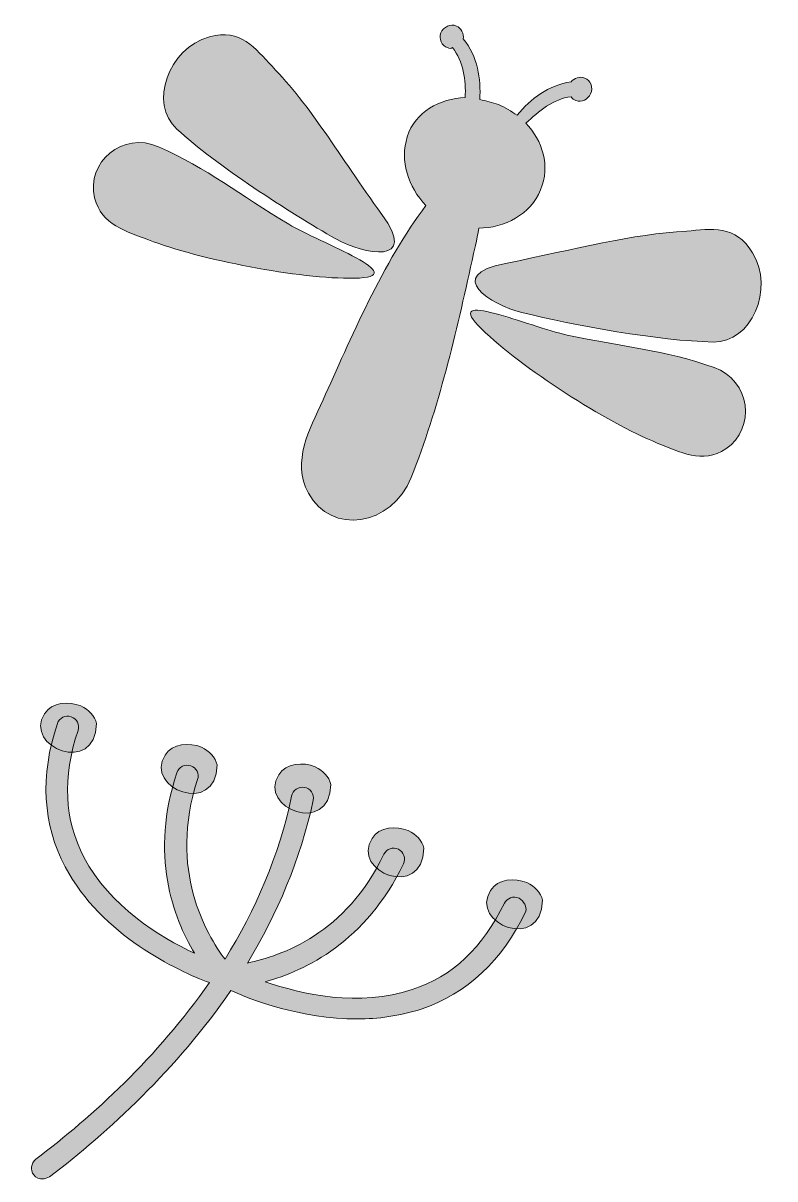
# Model space of a CAD drawing. Header units: inches. Extents: x 0.57 to 5.45, y 0.88 to 5.12.
# Drawn here: x 4.389 to 5.454, y 1.697 to 3.333 of the extents above; entities that cross this region are included whole.
import ezdxf

# ---------------------------------------------------------------- set-up
doc = ezdxf.new("R2010")
doc.units = ezdxf.units.IN
doc.header["$MEASUREMENT"] = 0
doc.layers.add('Calque 1', color=7, linetype='Continuous')

# ---------------------------------------------------------------- blocks, each defined once
blk = doc.blocks.new('block 6')
at = {"layer": 'Calque 1', "true_color": 0x00a79d}
h = blk.add_hatch(color=134, dxfattribs=at)
h.dxf.hatch_style = 2
edge = h.paths.add_edge_path()
edge.add_spline(control_points=[(4.6069, 3.1833), (4.5667, 3.2194), (4.5944, 3.2972), (4.6528, 3.3139), (4.6972, 3.3264), (4.7181, 3.2972), (4.7417, 3.2722), (4.7958, 3.2167), (4.8361, 3.1472), (4.8972, 3.0625), (4.95, 2.9903), (4.8722, 3.0056), (4.8319, 3.0278), (4.7667, 3.0653), (4.6625, 3.1319), (4.6069, 3.1833)], knot_values=[0, 0, 0, 0, 1, 1, 1, 2, 2, 2, 3, 3, 3, 4, 4, 4, 5, 5, 5, 5], degree=3, periodic=1)
at = {"layer": 'Calque 1', "true_color": 0x009444}
h = blk.add_hatch(color=114, dxfattribs=at)
h.dxf.hatch_style = 2
edge = h.paths.add_edge_path()
edge.add_spline(control_points=[(4.5806, 3.1583), (4.5306, 3.1806), (4.4778, 3.1361), (4.4903, 3.0861), (4.5, 3.0472), (4.5347, 3.0389), (4.5667, 3.0264), (4.6389, 2.9986), (4.7806, 2.9708), (4.8583, 2.9722), (4.9444, 2.9736), (4.8097, 3.0222), (4.7653, 3.0486), (4.6958, 3.0903), (4.65, 3.1278), (4.5806, 3.1583)], knot_values=[0, 0, 0, 0, 1, 1, 1, 2, 2, 2, 3, 3, 3, 4, 4, 4, 5, 5, 5, 5], degree=3, periodic=1)
at = {"layer": 'Calque 1', "true_color": 0x00a79d}
h = blk.add_hatch(color=134, dxfattribs=at)
h.dxf.hatch_style = 2
edge = h.paths.add_edge_path()
edge.add_spline(control_points=[(5.3667, 2.8819), (5.4208, 2.8806), (5.4542, 2.9569), (5.4222, 3.0083), (5.3986, 3.0486), (5.3639, 3.0417), (5.3292, 3.0389), (5.2514, 3.0347), (5.175, 3.0139), (5.0722, 2.9931), (4.9847, 2.9764), (5.0514, 2.9347), (5.0958, 2.9236), (5.1694, 2.9056), (5.2903, 2.8833), (5.3667, 2.8819)], knot_values=[0, 0, 0, 0, 1, 1, 1, 2, 2, 2, 3, 3, 3, 4, 4, 4, 5, 5, 5, 5], degree=3, periodic=1)
at = {"layer": 'Calque 1', "true_color": 0x009444}
h = blk.add_hatch(color=114, dxfattribs=at)
h.dxf.hatch_style = 2
edge = h.paths.add_edge_path()
edge.add_spline(control_points=[(5.3681, 2.8458), (5.4194, 2.8278), (5.4278, 2.7597), (5.3847, 2.7306), (5.3514, 2.7083), (5.3194, 2.7264), (5.2875, 2.7389), (5.2153, 2.7681), (5.0944, 2.8458), (5.0389, 2.9), (4.9778, 2.9597), (5.1083, 2.9028), (5.1597, 2.8917), (5.2375, 2.875), (5.2972, 2.8708), (5.3681, 2.8458)], knot_values=[0, 0, 0, 0, 1, 1, 1, 2, 2, 2, 3, 3, 3, 4, 4, 4, 5, 5, 5, 5], degree=3, periodic=1)
at = {"layer": 'Calque 1', "lineweight": 0}
for points in [[(4.6069, 3.1833), (4.5667, 3.2194), (4.5944, 3.2972), (4.6528, 3.3139), (4.6972, 3.3264), (4.7181, 3.2972), (4.7417, 3.2722), (4.7958, 3.2167), (4.8361, 3.1472), (4.8972, 3.0625), (4.95, 2.9903), (4.8722, 3.0056), (4.8319, 3.0278), (4.7667, 3.0653), (4.6625, 3.1319), (4.6069, 3.1833)], [(4.5806, 3.1583), (4.5306, 3.1806), (4.4778, 3.1361), (4.4903, 3.0861), (4.5, 3.0472), (4.5347, 3.0389), (4.5667, 3.0264), (4.6389, 2.9986), (4.7806, 2.9708), (4.8583, 2.9722), (4.9444, 2.9736), (4.8097, 3.0222), (4.7653, 3.0486), (4.6958, 3.0903), (4.65, 3.1278), (4.5806, 3.1583)], [(5.3667, 2.8819), (5.4208, 2.8806), (5.4542, 2.9569), (5.4222, 3.0083), (5.3986, 3.0486), (5.3639, 3.0417), (5.3292, 3.0389), (5.2514, 3.0347), (5.175, 3.0139), (5.0722, 2.9931), (4.9847, 2.9764), (5.0514, 2.9347), (5.0958, 2.9236), (5.1694, 2.9056), (5.2903, 2.8833), (5.3667, 2.8819)], [(5.3681, 2.8458), (5.4194, 2.8278), (5.4278, 2.7597), (5.3847, 2.7306), (5.3514, 2.7083), (5.3194, 2.7264), (5.2875, 2.7389), (5.2153, 2.7681), (5.0944, 2.8458), (5.0389, 2.9), (4.9778, 2.9597), (5.1083, 2.9028), (5.1597, 2.8917), (5.2375, 2.875), (5.2972, 2.8708), (5.3681, 2.8458)]]:
    blk.add_open_spline(points, degree=3, knots=[0, 0, 0, 0, 1, 1, 1, 2, 2, 2, 3, 3, 3, 4, 4, 4, 5, 5, 5, 5], dxfattribs=at)
blk = doc.blocks.new('block 5')
at = {"layer": 'Calque 1', "true_color": 0xffffff}
h = blk.add_hatch(color=7, dxfattribs=at)
h.dxf.hatch_style = 2
edge = h.paths.add_edge_path()
edge.add_spline(control_points=[(5.1653, 3.2292), (5.1667, 3.2264), (5.1694, 3.225), (5.1722, 3.2236), (5.1806, 3.2208), (5.1889, 3.225), (5.1931, 3.2333), (5.1972, 3.2417), (5.1931, 3.2528), (5.1847, 3.2556), (5.1778, 3.2583), (5.1694, 3.2556), (5.1653, 3.25), (5.1333, 3.2458), (5.1083, 3.2264), (5.0889, 3.2028), (5.0806, 3.2083), (5.0722, 3.2139), (5.0625, 3.2181), (5.0542, 3.2208), (5.0444, 3.2236), (5.0361, 3.225), (5.0375, 3.2542), (5.0333, 3.2861), (5.0125, 3.3111), (5.0139, 3.3181), (5.0097, 3.3264), (5.0028, 3.3292), (4.9944, 3.3333), (4.9847, 3.3278), (4.9806, 3.3194), (4.9778, 3.3111), (4.9819, 3.3014), (4.9903, 3.2986), (4.9931, 3.2972), (4.9958, 3.2972), (4.9972, 3.2986), (5.0125, 3.2792), (5.0167, 3.2528), (5.0153, 3.2278), (4.9792, 3.2264), (4.9444, 3.2083), (4.9333, 3.1722), (4.9222, 3.1389), (4.9347, 3.1014), (4.9597, 3.075), (4.9, 2.9972), (4.8514, 2.8833), (4.8139, 2.8), (4.7944, 2.7569), (4.7694, 2.7139), (4.7931, 2.6681), (4.825, 2.6083), (4.9111, 2.6208), (4.9389, 2.6903), (4.9778, 2.7875), (5.0028, 2.8958), (5.025, 2.9972), (5.0278, 3.0097), (5.0319, 3.0264), (5.0347, 3.0431), (5.0708, 3.0431), (5.1083, 3.0625), (5.1222, 3.0972), (5.1361, 3.1319), (5.125, 3.1667), (5.1014, 3.1917), (5.1194, 3.2083), (5.1403, 3.2264), (5.1653, 3.2292)], knot_values=[0, 0, 0, 0, 1, 1, 1, 2, 2, 2, 3, 3, 3, 4, 4, 4, 5, 5, 5, 6, 6, 6, 7, 7, 7, 8, 8, 8, 9, 9, 9, 10, 10, 10, 11, 11, 11, 12, 12, 12, 13, 13, 13, 14, 14, 14, 15, 15, 15, 16, 16, 16, 17, 17, 17, 18, 18, 18, 19, 19, 19, 20, 20, 20, 21, 21, 21, 22, 22, 22, 23, 23, 23, 23], degree=3, periodic=1)
at = {"layer": 'Calque 1', "lineweight": 0}
blk.add_open_spline([(5.1653, 3.2292), (5.1667, 3.2264), (5.1694, 3.225), (5.1722, 3.2236), (5.1806, 3.2208), (5.1889, 3.225), (5.1931, 3.2333), (5.1972, 3.2417), (5.1931, 3.2528), (5.1847, 3.2556), (5.1778, 3.2583), (5.1694, 3.2556), (5.1653, 3.25), (5.1333, 3.2458), (5.1083, 3.2264), (5.0889, 3.2028), (5.0806, 3.2083), (5.0722, 3.2139), (5.0625, 3.2181), (5.0542, 3.2208), (5.0444, 3.2236), (5.0361, 3.225), (5.0375, 3.2542), (5.0333, 3.2861), (5.0125, 3.3111), (5.0139, 3.3181), (5.0097, 3.3264), (5.0028, 3.3292), (4.9944, 3.3333), (4.9847, 3.3278), (4.9806, 3.3194), (4.9778, 3.3111), (4.9819, 3.3014), (4.9903, 3.2986), (4.9931, 3.2972), (4.9958, 3.2972), (4.9972, 3.2986), (5.0125, 3.2792), (5.0167, 3.2528), (5.0153, 3.2278), (4.9792, 3.2264), (4.9444, 3.2083), (4.9333, 3.1722), (4.9222, 3.1389), (4.9347, 3.1014), (4.9597, 3.075), (4.9, 2.9972), (4.8514, 2.8833), (4.8139, 2.8), (4.7944, 2.7569), (4.7694, 2.7139), (4.7931, 2.6681), (4.825, 2.6083), (4.9111, 2.6208), (4.9389, 2.6903), (4.9778, 2.7875), (5.0028, 2.8958), (5.025, 2.9972), (5.0278, 3.0097), (5.0319, 3.0264), (5.0347, 3.0431), (5.0708, 3.0431), (5.1083, 3.0625), (5.1222, 3.0972), (5.1361, 3.1319), (5.125, 3.1667), (5.1014, 3.1917), (5.1194, 3.2083), (5.1403, 3.2264), (5.1653, 3.2292)], degree=3, knots=[0, 0, 0, 0, 1, 1, 1, 2, 2, 2, 3, 3, 3, 4, 4, 4, 5, 5, 5, 6, 6, 6, 7, 7, 7, 8, 8, 8, 9, 9, 9, 10, 10, 10, 11, 11, 11, 12, 12, 12, 13, 13, 13, 14, 14, 14, 15, 15, 15, 16, 16, 16, 17, 17, 17, 18, 18, 18, 19, 19, 19, 20, 20, 20, 21, 21, 21, 22, 22, 22, 23, 23, 23, 23], dxfattribs=at)
at = {"layer": 'Calque 1'}
blk.add_blockref('block 6', (0, 0), dxfattribs=at)
blk = doc.blocks.new('block 11')
at = {"layer": 'Calque 1', "true_color": 0x9e1f63}
h = blk.add_hatch(color=224, dxfattribs=at)
h.dxf.hatch_style = 2
edge = h.paths.add_edge_path()
edge.add_spline(control_points=[(4.4708, 2.3667), (4.4542, 2.3736), (4.4292, 2.3722), (4.4194, 2.3556), (4.3889, 2.3083), (4.4917, 2.2681), (4.4931, 2.3417), (4.4903, 2.3528), (4.4819, 2.3611), (4.4708, 2.3667)], knot_values=[0, 0, 0, 0, 1, 1, 1, 2, 2, 2, 3, 3, 3, 3], degree=3, periodic=1)
h = blk.add_hatch(color=224, dxfattribs=at)
h.dxf.hatch_style = 2
edge = h.paths.add_edge_path()
edge.add_spline(control_points=[(4.6417, 2.3083), (4.625, 2.3153), (4.6, 2.3139), (4.5903, 2.2972), (4.5597, 2.25), (4.6625, 2.2097), (4.6639, 2.2833), (4.6611, 2.2944), (4.6528, 2.3028), (4.6417, 2.3083)], knot_values=[0, 0, 0, 0, 1, 1, 1, 2, 2, 2, 3, 3, 3, 3], degree=3, periodic=1)
h = blk.add_hatch(color=224, dxfattribs=at)
h.dxf.hatch_style = 2
edge = h.paths.add_edge_path()
edge.add_spline(control_points=[(4.8028, 2.2806), (4.7861, 2.2875), (4.7611, 2.2861), (4.7514, 2.2694), (4.7208, 2.2222), (4.8236, 2.1819), (4.825, 2.2556), (4.8222, 2.2667), (4.8139, 2.275), (4.8028, 2.2806)], knot_values=[0, 0, 0, 0, 1, 1, 1, 2, 2, 2, 3, 3, 3, 3], degree=3, periodic=1)
h = blk.add_hatch(color=224, dxfattribs=at)
h.dxf.hatch_style = 2
edge = h.paths.add_edge_path()
edge.add_spline(control_points=[(4.9347, 2.1903), (4.9181, 2.1972), (4.8931, 2.1958), (4.8833, 2.1792), (4.8528, 2.1319), (4.9556, 2.0917), (4.9569, 2.1653), (4.9542, 2.1764), (4.9458, 2.1847), (4.9347, 2.1903)], knot_values=[0, 0, 0, 0, 1, 1, 1, 2, 2, 2, 3, 3, 3, 3], degree=3, periodic=1)
h = blk.add_hatch(color=224, dxfattribs=at)
h.dxf.hatch_style = 2
edge = h.paths.add_edge_path()
edge.add_spline(control_points=[(5.1028, 2.1167), (5.0861, 2.1236), (5.0611, 2.1222), (5.0514, 2.1056), (5.0208, 2.0583), (5.1236, 2.0181), (5.125, 2.0917), (5.1222, 2.1028), (5.1139, 2.1111), (5.1028, 2.1167)], knot_values=[0, 0, 0, 0, 1, 1, 1, 2, 2, 2, 3, 3, 3, 3], degree=3, periodic=1)
at = {"layer": 'Calque 1', "lineweight": 0}
for points in [[(4.4708, 2.3667), (4.4542, 2.3736), (4.4292, 2.3722), (4.4194, 2.3556), (4.3889, 2.3083), (4.4917, 2.2681), (4.4931, 2.3417), (4.4903, 2.3528), (4.4819, 2.3611), (4.4708, 2.3667)], [(4.6417, 2.3083), (4.625, 2.3153), (4.6, 2.3139), (4.5903, 2.2972), (4.5597, 2.25), (4.6625, 2.2097), (4.6639, 2.2833), (4.6611, 2.2944), (4.6528, 2.3028), (4.6417, 2.3083)], [(4.8028, 2.2806), (4.7861, 2.2875), (4.7611, 2.2861), (4.7514, 2.2694), (4.7208, 2.2222), (4.8236, 2.1819), (4.825, 2.2556), (4.8222, 2.2667), (4.8139, 2.275), (4.8028, 2.2806)], [(4.9347, 2.1903), (4.9181, 2.1972), (4.8931, 2.1958), (4.8833, 2.1792), (4.8528, 2.1319), (4.9556, 2.0917), (4.9569, 2.1653), (4.9542, 2.1764), (4.9458, 2.1847), (4.9347, 2.1903)], [(5.1028, 2.1167), (5.0861, 2.1236), (5.0611, 2.1222), (5.0514, 2.1056), (5.0208, 2.0583), (5.1236, 2.0181), (5.125, 2.0917), (5.1222, 2.1028), (5.1139, 2.1111), (5.1028, 2.1167)]]:
    blk.add_open_spline(points, degree=3, knots=[0, 0, 0, 0, 1, 1, 1, 2, 2, 2, 3, 3, 3, 3], dxfattribs=at)
blk = doc.blocks.new('block 10')
at = {"layer": 'Calque 1', "true_color": 0x39b54a}
h = blk.add_hatch(color=95, dxfattribs=at)
h.dxf.hatch_style = 2
edge = h.paths.add_edge_path()
edge.add_spline(control_points=[(5.0917, 2.0944), (5.0833, 2.0986), (5.075, 2.0944), (5.0708, 2.0875), (5.0403, 2.025), (4.9972, 1.9833), (4.9403, 1.9653), (4.8653, 1.9403), (4.7833, 1.9583), (4.7319, 1.9764), (4.7889, 1.9917), (4.875, 2.0333), (4.9278, 2.1431), (4.9319, 2.1514), (4.9278, 2.1597), (4.9208, 2.1639), (4.9125, 2.1681), (4.9042, 2.1639), (4.9, 2.1569), (4.8472, 2.0444), (4.7542, 2.0125), (4.7069, 2.0028), (4.7486, 2.0722), (4.7819, 2.1486), (4.8, 2.2333), (4.8014, 2.2417), (4.7958, 2.25), (4.7875, 2.2514), (4.7792, 2.2528), (4.7708, 2.2472), (4.7694, 2.2389), (4.7514, 2.1542), (4.7181, 2.0778), (4.675, 2.0083), (4.6486, 2.0431), (4.5944, 2.1347), (4.6361, 2.2625), (4.6389, 2.2708), (4.6347, 2.2792), (4.6264, 2.2819), (4.6181, 2.2847), (4.6097, 2.2806), (4.6069, 2.2722), (4.5681, 2.1569), (4.6014, 2.0667), (4.6319, 2.0167), (4.5833, 2.0389), (4.5111, 2.0833), (4.475, 2.1528), (4.4472, 2.2056), (4.4444, 2.2653), (4.4667, 2.3319), (4.4694, 2.3403), (4.4653, 2.3486), (4.4569, 2.3514), (4.4486, 2.3542), (4.4403, 2.35), (4.4375, 2.3417), (4.4125, 2.2681), (4.4167, 2.1986), (4.4486, 2.1389), (4.5, 2.0417), (4.6083, 1.9917), (4.6528, 1.975), (4.5792, 1.8694), (4.4875, 1.7861), (4.4069, 1.725), (4.4, 1.7194), (4.3986, 1.7097), (4.4042, 1.7028), (4.4069, 1.6986), (4.4125, 1.6972), (4.4167, 1.6972), (4.4194, 1.6972), (4.4236, 1.6986), (4.4264, 1.7), (4.5097, 1.7639), (4.6069, 1.8528), (4.6833, 1.9639), (4.7111, 1.9514), (4.7819, 1.9236), (4.8625, 1.9236), (4.8917, 1.9236), (4.9222, 1.9278), (4.9528, 1.9375), (5.0181, 1.9597), (5.0681, 2.0056), (5.1014, 2.0764), (5.1028, 2.0819), (5.0986, 2.0903), (5.0917, 2.0944)], knot_values=[0, 0, 0, 0, 1, 1, 1, 2, 2, 2, 3, 3, 3, 4, 4, 4, 5, 5, 5, 6, 6, 6, 7, 7, 7, 8, 8, 8, 9, 9, 9, 10, 10, 10, 11, 11, 11, 12, 12, 12, 13, 13, 13, 14, 14, 14, 15, 15, 15, 16, 16, 16, 17, 17, 17, 18, 18, 18, 19, 19, 19, 20, 20, 20, 21, 21, 21, 22, 22, 22, 23, 23, 23, 24, 24, 24, 25, 25, 25, 26, 26, 26, 27, 27, 27, 28, 28, 28, 29, 29, 29, 30, 30, 30, 30], degree=3, periodic=1)
at = {"layer": 'Calque 1', "lineweight": 0}
blk.add_open_spline([(5.0917, 2.0944), (5.0833, 2.0986), (5.075, 2.0944), (5.0708, 2.0875), (5.0403, 2.025), (4.9972, 1.9833), (4.9403, 1.9653), (4.8653, 1.9403), (4.7833, 1.9583), (4.7319, 1.9764), (4.7889, 1.9917), (4.875, 2.0333), (4.9278, 2.1431), (4.9319, 2.1514), (4.9278, 2.1597), (4.9208, 2.1639), (4.9125, 2.1681), (4.9042, 2.1639), (4.9, 2.1569), (4.8472, 2.0444), (4.7542, 2.0125), (4.7069, 2.0028), (4.7486, 2.0722), (4.7819, 2.1486), (4.8, 2.2333), (4.8014, 2.2417), (4.7958, 2.25), (4.7875, 2.2514), (4.7792, 2.2528), (4.7708, 2.2472), (4.7694, 2.2389), (4.7514, 2.1542), (4.7181, 2.0778), (4.675, 2.0083), (4.6486, 2.0431), (4.5944, 2.1347), (4.6361, 2.2625), (4.6389, 2.2708), (4.6347, 2.2792), (4.6264, 2.2819), (4.6181, 2.2847), (4.6097, 2.2806), (4.6069, 2.2722), (4.5681, 2.1569), (4.6014, 2.0667), (4.6319, 2.0167), (4.5833, 2.0389), (4.5111, 2.0833), (4.475, 2.1528), (4.4472, 2.2056), (4.4444, 2.2653), (4.4667, 2.3319), (4.4694, 2.3403), (4.4653, 2.3486), (4.4569, 2.3514), (4.4486, 2.3542), (4.4403, 2.35), (4.4375, 2.3417), (4.4125, 2.2681), (4.4167, 2.1986), (4.4486, 2.1389), (4.5, 2.0417), (4.6083, 1.9917), (4.6528, 1.975), (4.5792, 1.8694), (4.4875, 1.7861), (4.4069, 1.725), (4.4, 1.7194), (4.3986, 1.7097), (4.4042, 1.7028), (4.4069, 1.6986), (4.4125, 1.6972), (4.4167, 1.6972), (4.4194, 1.6972), (4.4236, 1.6986), (4.4264, 1.7), (4.5097, 1.7639), (4.6069, 1.8528), (4.6833, 1.9639), (4.7111, 1.9514), (4.7819, 1.9236), (4.8625, 1.9236), (4.8917, 1.9236), (4.9222, 1.9278), (4.9528, 1.9375), (5.0181, 1.9597), (5.0681, 2.0056), (5.1014, 2.0764), (5.1028, 2.0819), (5.0986, 2.0903), (5.0917, 2.0944)], degree=3, knots=[0, 0, 0, 0, 1, 1, 1, 2, 2, 2, 3, 3, 3, 4, 4, 4, 5, 5, 5, 6, 6, 6, 7, 7, 7, 8, 8, 8, 9, 9, 9, 10, 10, 10, 11, 11, 11, 12, 12, 12, 13, 13, 13, 14, 14, 14, 15, 15, 15, 16, 16, 16, 17, 17, 17, 18, 18, 18, 19, 19, 19, 20, 20, 20, 21, 21, 21, 22, 22, 22, 23, 23, 23, 24, 24, 24, 25, 25, 25, 26, 26, 26, 27, 27, 27, 28, 28, 28, 29, 29, 29, 30, 30, 30, 30], dxfattribs=at)
at = {"layer": 'Calque 1'}
blk.add_blockref('block 11', (0, 0), dxfattribs=at)
blk = doc.blocks.new('block 2')
at = {"layer": 'Calque 1'}
for name in ['block 5', 'block 10']:
    blk.add_blockref(name, (0, 0), dxfattribs=at)

msp = doc.modelspace()

# ---------------------------------------------------------------- block references
at = {"layer": 'Calque 1'}
msp.add_blockref('block 2', (0, 0), dxfattribs=at)

doc.saveas('drawing.dxf')
